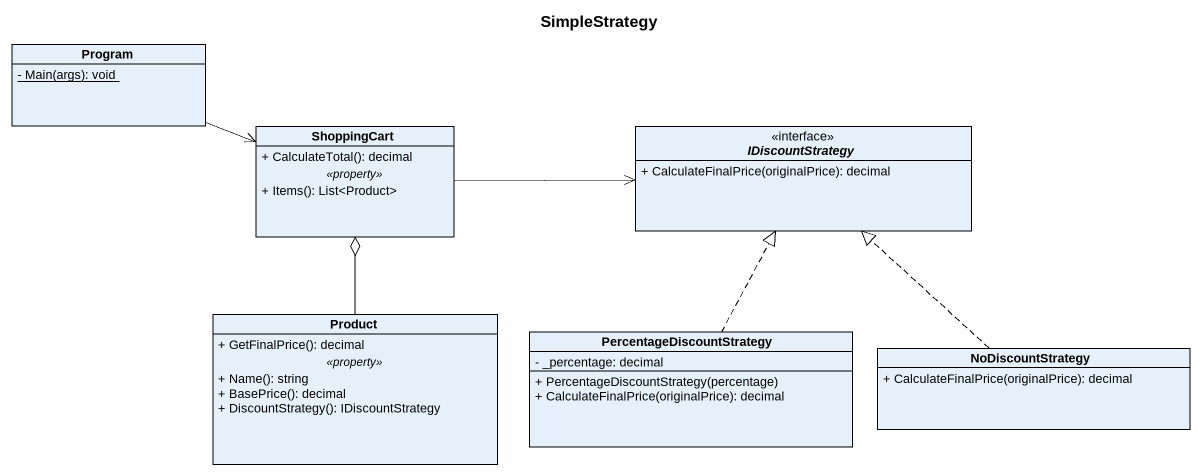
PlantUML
@startuml
title SimpleStrategy
hide circle
hide empty members
skinparam classAttributeIconSize 0
class Program {
  {static} - Main(args): void
}
class ShoppingCart {
  + CalculateTotal(): decimal
  .. <<property>> ..
  + Items(): List<Product>
}
interface IDiscountStrategy {
  + CalculateFinalPrice(originalPrice): decimal
}
class Product {
  + GetFinalPrice(): decimal
  .. <<property>> ..
  + Name(): string
  + BasePrice(): decimal
  + DiscountStrategy(): IDiscountStrategy
}
class PercentageDiscountStrategy {
  - _percentage: decimal
  + PercentageDiscountStrategy(percentage)
  + CalculateFinalPrice(originalPrice): decimal
}
class NoDiscountStrategy {
  + CalculateFinalPrice(originalPrice): decimal
}
Program -right-> ShoppingCart
ShoppingCart -right-> IDiscountStrategy
Product -up-o ShoppingCart
PercentageDiscountStrategy .up.|> IDiscountStrategy
NoDiscountStrategy .up.|> IDiscountStrategy
@enduml
